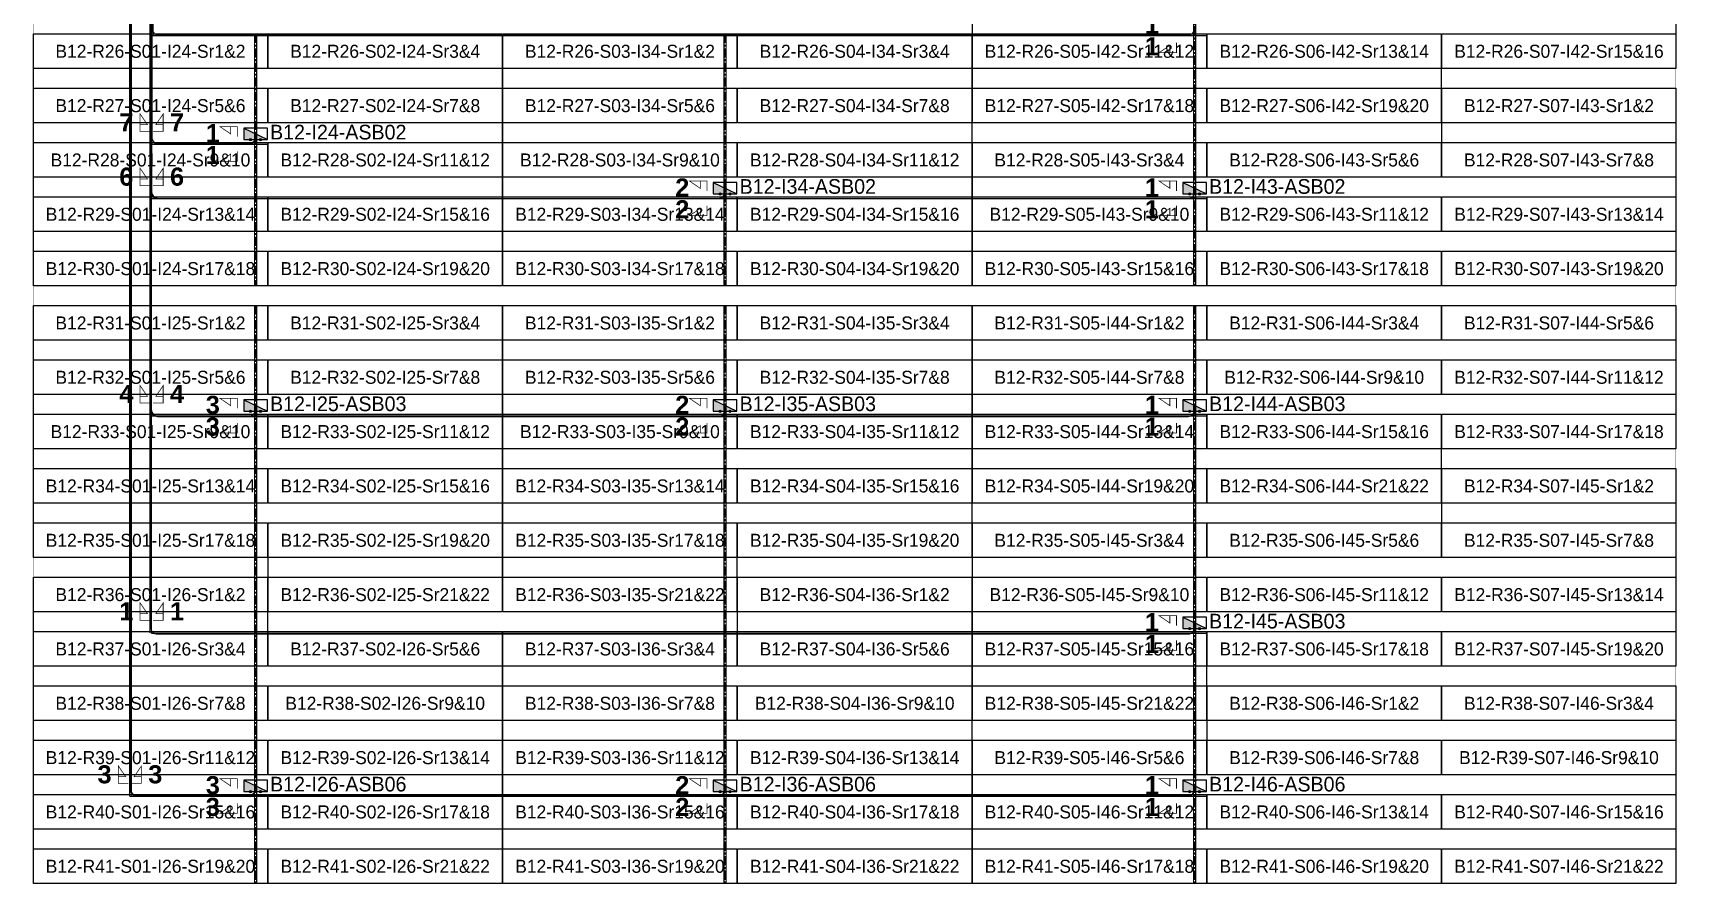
# Model space of a CAD drawing. Header units: metres. Extents: x 531759 to 532310, y 2674774 to 2675087.
# Drawn here: x 532082.9 to 532309.7, y 2674774.2 to 2674891.7 of the extents above; entities that cross this region are included whole.
import ezdxf
from ezdxf.enums import TextEntityAlignment as Align

# ---------------------------------------------------------------- set-up
doc = ezdxf.new("R2010")
doc.units = ezdxf.units.M
doc.header["$MEASUREMENT"] = 0
doc.linetypes.add('CENTER', pattern=[2, 1.25, -0.25, 0.25, -0.25])
doc.layers.add('Boundary-12.5 MW Block', color=6, linetype='Continuous', lineweight=9)
doc.layers.add('PILE', color=1, linetype='Continuous', lineweight=15)
for name, color, linetype in [('DC Trench BL-12', 40, 'Continuous'), ('E-Inverter Grouping', 2, 'Continuous'), ('Inverter Block-12', 7, 'Continuous'), ('LT Cable(AG) INV to LT Panel BL-12', 2, 'Continuous'), ('Messenger Wire Block-14 (Master Path)', 30, 'Continuous'), ('Messenger Wire Block-14 (MW Path)', 191, 'Continuous'), ('MMS Table Block-12', 8, 'Continuous'), ('Plan Line - DC BL-12', 40, 'Continuous'), ('Section Marking BL-12', 2, 'Continuous')]:
    doc.layers.add(name, color=color, linetype=linetype)
doc.styles.add('BoldTextStyle', font='arialbd.ttf')
doc.styles.get("Standard").update_dxf_attribs({"font": 'Adani Regular.ttf'})

# ---------------------------------------------------------------- blocks, each defined once
blk = doc.blocks.new('MMS Table (32.292 x 4.788)')
at = {"color": 0}
blk.add_lwpolyline([(0, -0.002), (0, 4.786), (32.292, 4.786), (32.292, -0.002)], close=True, dxfattribs=at)
at = {"color": 7}
blk.add_attdef('ID1', text='', height=1.8, dxfattribs=at).set_placement((16.146, 2.392), align=Align.MIDDLE_CENTER)
blk = doc.blocks.new('Inverter Block')
h = blk.add_hatch(color=0)
h.dxf.hatch_style = 1
h.paths.add_polyline_path([(-1.46, 2.27), (-1.46, 0.85), (1.46, 0.85)])
at = {"color": 0}
blk.add_lwpolyline([(1.46, 2.27), (-1.46, 2.27), (-1.46, 0.85), (1.46, 0.85)], close=True, dxfattribs=at)
blk.add_lwpolyline([(-1.46, 2.27), (1.46, 0.85)], dxfattribs=at)
at = {"layer": 'PILE'}
for centre in [(-0.61, 0.85), (0.61, 0.85)]:
    blk.add_circle(centre, 0.156, dxfattribs=at)
at = {"color": 7}
blk.add_attdef('ID', (-1.46, 3.01), '', height=1.8, dxfattribs=at)

msp = doc.modelspace()

# ---------------------------------------------------------------- linework, layer by layer
at = {"layer": 'Boundary-12.5 MW Block', "const_width": 0.05}
msp.add_lwpolyline([(531759.1, 2675079.08), (531856.27, 2675079.08), (531856.27, 2675086.58), (532309.66, 2675086.58), (532309.66, 2674774.29), (532083.02, 2674774.29), (532083.02, 2674916.79), (531759.1, 2674916.79)], close=True, dxfattribs=at)
at = {"layer": 'DC Trench BL-12', "color": 40, "const_width": 0.15}
for points in [[(532243.39, 2674906.58), (532243.09, 2674906.58), (532243.09, 2674856.79), (532243.39, 2674856.79)], [(532113.82, 2674891.58), (532113.52, 2674891.58), (532113.52, 2674856.79), (532113.82, 2674856.79)], [(532178.6, 2674891.58), (532178.3, 2674891.58), (532178.3, 2674856.79), (532178.6, 2674856.79)], [(532113.82, 2674854.08), (532113.52, 2674854.08), (532113.52, 2674774.29), (532113.82, 2674774.29)], [(532178.6, 2674854.08), (532178.3, 2674854.08), (532178.3, 2674774.29), (532178.6, 2674774.29)], [(532243.39, 2674854.08), (532243.09, 2674854.08), (532243.09, 2674774.29), (532243.39, 2674774.29)]]:
    msp.add_lwpolyline(points, close=True, dxfattribs=at)
at = {"layer": 'E-Inverter Grouping', "color": 3}
for points in [[(532309.66, 2674906.58), (532309.66, 2674886.79), (532277.27, 2674886.79), (532277.27, 2674879.29), (532212.58, 2674879.29), (532212.58, 2674899.08), (532244.98, 2674899.08), (532244.98, 2674906.58)], [(532147.7, 2674856.79), (532083.02, 2674856.79), (532083.02, 2674891.58), (532147.7, 2674891.58)], [(532212.48, 2674856.79), (532147.8, 2674856.79), (532147.8, 2674891.58), (532212.48, 2674891.58)], [(532309.66, 2674856.79), (532212.58, 2674856.79), (532212.58, 2674876.58), (532277.37, 2674876.58), (532277.37, 2674884.08), (532309.66, 2674884.08)]]:
    msp.add_lwpolyline(points, close=True, dxfattribs=at)
at = {"layer": 'E-Inverter Grouping'}
for points in [[(532147.7, 2674811.79), (532115.41, 2674811.79), (532115.41, 2674819.29), (532083.02, 2674819.29), (532083.02, 2674854.08), (532147.7, 2674854.08)], [(532212.48, 2674854.08), (532212.48, 2674819.29), (532180.09, 2674819.29), (532180.09, 2674811.79), (532147.8, 2674811.79), (532147.8, 2674854.08)], [(532309.66, 2674854.08), (532309.66, 2674834.29), (532277.27, 2674834.29), (532277.27, 2674826.79), (532212.58, 2674826.79), (532212.58, 2674854.08)], [(532212.58, 2674824.08), (532277.37, 2674824.08), (532277.37, 2674831.58), (532309.66, 2674831.58), (532309.66, 2674804.29), (532244.88, 2674804.29), (532244.88, 2674796.79), (532212.58, 2674796.79)], [(532115.31, 2674809.08), (532147.7, 2674809.08), (532147.7, 2674774.29), (532083.02, 2674774.29), (532083.02, 2674816.58), (532115.31, 2674816.58)], [(532212.48, 2674774.29), (532147.8, 2674774.29), (532147.8, 2674809.08), (532180.19, 2674809.08), (532180.19, 2674816.58), (532212.48, 2674816.58)], [(532309.66, 2674774.29), (532212.58, 2674774.29), (532212.58, 2674794.08), (532244.98, 2674794.08), (532244.98, 2674801.58), (532309.66, 2674801.58)]]:
    msp.add_lwpolyline(points, close=True, dxfattribs=at)
at = {"layer": 'LT Cable(AG) INV to LT Panel BL-12'}
for points in [[(532107.08, 2674975.12), (532106.87, 2674975.12, -0.105537), (532106.51, 2674975.2), (532105.32, 2674975.73, 0.091213), (532105, 2674975.81), (532103.21, 2674975.91, 0.014187), (532103.16, 2674975.91), (532097.2, 2674975.91, 0.414406), (532096.3, 2674975.01), (532096.32, 2674945.23, 0.021483), (532096.32, 2674945.15), (532096.37, 2674944.65, -0.021647), (532096.37, 2674944.58), (532096.37, 2674787.31, 0.414214), (532097.27, 2674786.41), (532242.34, 2674786.41, 0.414214), (532243.24, 2674787.31), (532243.24, 2674787.69)], [(532107.08, 2674975.1), (532106.87, 2674975.1, -0.105537), (532106.51, 2674975.17), (532105.32, 2674975.71, 0.091213), (532105, 2674975.78), (532103.21, 2674975.88, 0.014187), (532103.16, 2674975.89), (532097.22, 2674975.89, 0.414406), (532096.32, 2674974.99), (532096.34, 2674945.23, 0.021483), (532096.35, 2674945.15), (532096.39, 2674944.66, -0.021647), (532096.39, 2674944.58), (532096.39, 2674787.34, 0.414214), (532097.29, 2674786.44), (532177.55, 2674786.44, 0.414214), (532178.45, 2674787.34), (532178.45, 2674787.69)], [(532107.08, 2674975.07), (532106.87, 2674975.07, -0.105537), (532106.51, 2674975.15), (532105.32, 2674975.68, 0.091213), (532105, 2674975.76), (532103.21, 2674975.86, 0.014187), (532103.16, 2674975.86), (532097.25, 2674975.86, 0.414406), (532096.35, 2674974.96), (532096.37, 2674945.23, 0.021483), (532096.37, 2674945.16), (532096.42, 2674944.66, -0.021647), (532096.42, 2674944.58), (532096.42, 2674787.36, 0.414214), (532097.32, 2674786.46), (532112.77, 2674786.46, 0.414214), (532113.67, 2674787.36), (532113.67, 2674787.69)]]:
    msp.add_lwpolyline(points, format="xyb", dxfattribs=at)
at = {"layer": 'LT Cable(AG) INV to LT Panel BL-12', "color": 5}
for points in [[(532106.06, 2674974.77), (532104.01, 2674974.77, 0.051898), (532103.82, 2674974.76), (532103.26, 2674974.64, -0.051898), (532103.08, 2674974.62), (532099.89, 2674974.62, 0.414415), (532098.99, 2674973.72), (532099.01, 2674945.32, 0.083558), (532099.06, 2674945.03), (532099.16, 2674944.74, -0.083731), (532099.21, 2674944.44), (532099.21, 2674809.65, 0.414214), (532100.11, 2674808.75), (532242.34, 2674808.75, 0.414214), (532243.24, 2674809.65), (532243.24, 2674810.19)], [(532106.06, 2674974.75), (532104.01, 2674974.75, 0.051898), (532103.82, 2674974.73), (532103.27, 2674974.61, -0.051898), (532103.08, 2674974.59), (532099.91, 2674974.59, 0.414415), (532099.01, 2674973.69), (532099.03, 2674945.32, 0.083558), (532099.08, 2674945.03), (532099.18, 2674944.74, -0.083731), (532099.23, 2674944.45), (532099.23, 2674839.68, 0.414214), (532100.13, 2674838.78), (532242.34, 2674838.78, 0.414214), (532243.24, 2674839.68), (532243.24, 2674840.19)], [(532106.06, 2674974.72), (532104.01, 2674974.72, 0.051898), (532103.83, 2674974.71), (532103.27, 2674974.59, -0.051898), (532103.08, 2674974.57), (532099.94, 2674974.57, 0.414415), (532099.04, 2674973.67), (532099.06, 2674945.33, 0.083558), (532099.11, 2674945.03), (532099.21, 2674944.74, -0.083731), (532099.26, 2674944.45), (532099.26, 2674839.7, 0.414214), (532100.16, 2674838.8), (532177.55, 2674838.8, 0.414214), (532178.45, 2674839.7), (532178.45, 2674840.19)], [(532106.06, 2674974.7), (532104.01, 2674974.7, 0.051898), (532103.83, 2674974.68), (532103.27, 2674974.56, -0.051898), (532103.09, 2674974.54), (532099.96, 2674974.54, 0.414415), (532099.06, 2674973.64), (532099.08, 2674945.33, 0.083558), (532099.13, 2674945.04), (532099.23, 2674944.75, -0.083731), (532099.28, 2674944.45), (532099.28, 2674839.73, 0.414214), (532100.18, 2674838.83), (532112.77, 2674838.83, 0.414214), (532113.67, 2674839.73), (532113.67, 2674840.19)], [(532108.06, 2674974.67), (532104.02, 2674974.67, 0.051898), (532103.83, 2674974.66), (532103.28, 2674974.54, -0.051898), (532103.09, 2674974.52), (532099.99, 2674974.52, 0.414415), (532099.09, 2674973.62), (532099.11, 2674945.34, 0.083558), (532099.16, 2674945.04), (532099.26, 2674944.75, -0.083731), (532099.31, 2674944.46), (532099.31, 2674869.75, 0.414214), (532100.21, 2674868.85), (532242.34, 2674868.85, 0.414214), (532243.24, 2674869.75), (532243.24, 2674870.19)], [(532108.06, 2674974.65), (532104.02, 2674974.65, 0.051898), (532103.83, 2674974.63), (532103.28, 2674974.51, -0.051898), (532103.09, 2674974.49), (532100.01, 2674974.49, 0.414415), (532099.11, 2674973.59), (532099.13, 2674945.34, 0.083558), (532099.18, 2674945.05), (532099.28, 2674944.76, -0.083731), (532099.33, 2674944.46), (532099.33, 2674869.78, 0.414214), (532100.23, 2674868.88), (532177.55, 2674868.88, 0.414214), (532178.45, 2674869.78), (532178.45, 2674870.19)], [(532108.06, 2674974.62), (532104.02, 2674974.62, 0.051898), (532103.84, 2674974.61), (532103.28, 2674974.49, -0.051898), (532103.1, 2674974.47), (532100.04, 2674974.47, 0.414415), (532099.14, 2674973.57), (532099.16, 2674945.35, 0.083558), (532099.21, 2674945.05), (532099.31, 2674944.76, -0.083731), (532099.36, 2674944.47), (532099.36, 2674877.3, 0.414214), (532100.26, 2674876.4), (532112.77, 2674876.4, 0.414214), (532113.67, 2674877.3), (532113.67, 2674877.69)], [(532108.06, 2674974.6), (532104.02, 2674974.6, 0.051898), (532103.84, 2674974.58), (532103.28, 2674974.46, -0.051898), (532103.1, 2674974.44), (532100.06, 2674974.44, 0.414415), (532099.16, 2674973.54), (532099.18, 2674945.35, 0.083558), (532099.23, 2674945.06), (532099.33, 2674944.77, -0.083731), (532099.38, 2674944.47), (532099.38, 2674892.33, 0.414214), (532100.28, 2674891.43), (532242.34, 2674891.43, 0.414214), (532243.24, 2674892.33), (532243.24, 2674892.69)]]:
    msp.add_lwpolyline(points, format="xyb", dxfattribs=at)
at = {"layer": 'Messenger Wire Block-14 (Master Path)'}
for points in [[(532096.33, 2674786.38), (532096.33, 2674944.61)], [(532099.33, 2674808.88), (532099.33, 2674944.61)], [(532099.33, 2674891.38), (532244.88, 2674891.38)], [(532099.33, 2674876.38), (532115.31, 2674876.38)], [(532099.33, 2674868.88), (532244.88, 2674868.88)], [(532099.33, 2674838.88), (532244.88, 2674838.88)], [(532099.33, 2674808.88), (532244.88, 2674808.88)], [(532096.33, 2674786.38), (532244.88, 2674786.38)]]:
    msp.add_lwpolyline(points, dxfattribs=at)
at = {"layer": 'Messenger Wire Block-14 (MW Path)', "const_width": 0.1}
for points in [[(532096.58, 2674786.38), (532096.58, 2674944.61)], [(532099.08, 2674808.88), (532099.08, 2674944.61)], [(532099.58, 2674891.38), (532099.58, 2674944.61)], [(532099.33, 2674891.38), (532244.88, 2674891.38)], [(532099.33, 2674876.38), (532115.31, 2674876.38)], [(532099.33, 2674868.88), (532244.88, 2674868.88)], [(532099.33, 2674838.88), (532244.88, 2674838.88)], [(532099.33, 2674808.88), (532244.88, 2674808.88)], [(532096.33, 2674786.38), (532244.88, 2674786.38)]]:
    msp.add_lwpolyline(points, dxfattribs=at)
at = {"layer": 'Plan Line - DC BL-12', "color": 6, "linetype": 'CENTER'}
for points in [[(532243.24, 2674906.58), (532243.24, 2674856.79)], [(532113.67, 2674891.58), (532113.67, 2674856.79)], [(532178.45, 2674891.58), (532178.45, 2674856.79)], [(532113.67, 2674854.08), (532113.67, 2674774.29)], [(532178.45, 2674854.08), (532178.45, 2674774.29)], [(532243.24, 2674854.08), (532243.24, 2674774.29)]]:
    msp.add_lwpolyline(points, dxfattribs=at)
at = {"layer": 'Section Marking BL-12', "color": 94, "lineweight": 35, "true_color": 0x00a500, "const_width": 0.1}
for points in [[(532240.74, 2674890.38), (532240.74, 2674888.99), (532238.34, 2674888.99), (532239.82, 2674890), (532239.82, 2674888.99)], [(532099.13, 2674878.13), (532097.74, 2674878.13), (532097.74, 2674880.53), (532098.75, 2674879.05), (532097.74, 2674879.05)], [(532099.53, 2674878.13), (532100.92, 2674878.13), (532100.92, 2674880.53), (532099.91, 2674879.05), (532100.92, 2674879.05)], [(532111.17, 2674877.38), (532111.17, 2674878.77), (532108.77, 2674878.77), (532110.25, 2674877.76), (532110.25, 2674878.77)], [(532111.17, 2674875.38), (532111.17, 2674873.99), (532108.77, 2674873.99), (532110.25, 2674875), (532110.25, 2674873.99)], [(532099.13, 2674870.63), (532097.74, 2674870.63), (532097.74, 2674873.03), (532098.75, 2674871.55), (532097.74, 2674871.55)], [(532099.53, 2674870.63), (532100.92, 2674870.63), (532100.92, 2674873.03), (532099.91, 2674871.55), (532100.92, 2674871.55)], [(532175.95, 2674869.88), (532175.95, 2674871.27), (532173.55, 2674871.27), (532175.03, 2674870.26), (532175.03, 2674871.27)], [(532240.74, 2674869.88), (532240.74, 2674871.27), (532238.34, 2674871.27), (532239.82, 2674870.26), (532239.82, 2674871.27)], [(532175.95, 2674867.88), (532175.95, 2674866.49), (532173.55, 2674866.49), (532175.03, 2674867.5), (532175.03, 2674866.49)], [(532240.74, 2674867.88), (532240.74, 2674866.49), (532238.34, 2674866.49), (532239.82, 2674867.5), (532239.82, 2674866.49)], [(532099.13, 2674840.63), (532097.74, 2674840.63), (532097.74, 2674843.03), (532098.75, 2674841.55), (532097.74, 2674841.55)], [(532099.53, 2674840.63), (532100.92, 2674840.63), (532100.92, 2674843.03), (532099.91, 2674841.55), (532100.92, 2674841.55)], [(532111.17, 2674839.88), (532111.17, 2674841.27), (532108.77, 2674841.27), (532110.25, 2674840.26), (532110.25, 2674841.27)], [(532175.95, 2674839.88), (532175.95, 2674841.27), (532173.55, 2674841.27), (532175.03, 2674840.26), (532175.03, 2674841.27)], [(532240.74, 2674839.88), (532240.74, 2674841.27), (532238.34, 2674841.27), (532239.82, 2674840.26), (532239.82, 2674841.27)], [(532111.17, 2674837.88), (532111.17, 2674836.49), (532108.77, 2674836.49), (532110.25, 2674837.5), (532110.25, 2674836.49)], [(532175.95, 2674837.88), (532175.95, 2674836.49), (532173.55, 2674836.49), (532175.03, 2674837.5), (532175.03, 2674836.49)], [(532240.74, 2674837.88), (532240.74, 2674836.49), (532238.34, 2674836.49), (532239.82, 2674837.5), (532239.82, 2674836.49)], [(532099.13, 2674810.63), (532097.74, 2674810.63), (532097.74, 2674813.03), (532098.75, 2674811.55), (532097.74, 2674811.55)], [(532099.53, 2674810.63), (532100.92, 2674810.63), (532100.92, 2674813.03), (532099.91, 2674811.55), (532100.92, 2674811.55)], [(532240.74, 2674809.88), (532240.74, 2674811.27), (532238.34, 2674811.27), (532239.82, 2674810.26), (532239.82, 2674811.27)], [(532240.74, 2674807.88), (532240.74, 2674806.49), (532238.34, 2674806.49), (532239.82, 2674807.5), (532239.82, 2674806.49)], [(532096.13, 2674788.13), (532094.74, 2674788.13), (532094.74, 2674790.53), (532095.75, 2674789.05), (532094.74, 2674789.05)], [(532096.53, 2674788.13), (532097.92, 2674788.13), (532097.92, 2674790.53), (532096.91, 2674789.05), (532097.92, 2674789.05)], [(532111.17, 2674787.38), (532111.17, 2674788.77), (532108.77, 2674788.77), (532110.25, 2674787.76), (532110.25, 2674788.77)], [(532175.95, 2674787.38), (532175.95, 2674788.77), (532173.55, 2674788.77), (532175.03, 2674787.76), (532175.03, 2674788.77)], [(532240.74, 2674787.38), (532240.74, 2674788.77), (532238.34, 2674788.77), (532239.82, 2674787.76), (532239.82, 2674788.77)], [(532111.17, 2674785.38), (532111.17, 2674783.99), (532108.77, 2674783.99), (532110.25, 2674785), (532110.25, 2674783.99)], [(532175.95, 2674785.38), (532175.95, 2674783.99), (532173.55, 2674783.99), (532175.03, 2674785), (532175.03, 2674783.99)], [(532240.74, 2674785.38), (532240.74, 2674783.99), (532238.34, 2674783.99), (532239.82, 2674785), (532239.82, 2674783.99)]]:
    msp.add_lwpolyline(points, dxfattribs=at)

# ---------------------------------------------------------------- block references
at = {"layer": 'Inverter Block-12'}
ref = msp.add_blockref('Inverter Block', (532113.67, 2674876.03), dxfattribs=dict(at, xscale=1.124999999976148, yscale=1.124999999976148, zscale=1.124999999976148))
ref.add_attrib('ID', 'B12-I24-ASB02', (532115.67, 2674877.01), dxfattribs={"layer": '0', "color": 7, "height": 2.025})
ref = msp.add_blockref('Inverter Block', (532178.45, 2674868.53), dxfattribs=dict(at, xscale=1.124999999976148, yscale=1.124999999976148, zscale=1.124999999976148))
ref.add_attrib('ID', 'B12-I34-ASB02', (532180.46, 2674869.51), dxfattribs={"layer": '0', "color": 7, "height": 2.025})
ref = msp.add_blockref('Inverter Block', (532243.24, 2674868.53), dxfattribs=dict(at, xscale=1.124999999976148, yscale=1.124999999976148, zscale=1.124999999976148))
ref.add_attrib('ID', 'B12-I43-ASB02', (532245.24, 2674869.51), dxfattribs={"layer": '0', "color": 7, "height": 2.025})
ref = msp.add_blockref('Inverter Block', (532113.67, 2674838.53), dxfattribs=dict(at, xscale=1.124999999976148, yscale=1.124999999976148, zscale=1.124999999976148))
ref.add_attrib('ID', 'B12-I25-ASB03', (532115.67, 2674839.51), dxfattribs={"layer": '0', "color": 7, "height": 2.025})
ref = msp.add_blockref('Inverter Block', (532178.45, 2674838.53), dxfattribs=dict(at, xscale=1.124999999976148, yscale=1.124999999976148, zscale=1.124999999976148))
ref.add_attrib('ID', 'B12-I35-ASB03', (532180.46, 2674839.51), dxfattribs={"layer": '0', "color": 7, "height": 2.025})
ref = msp.add_blockref('Inverter Block', (532243.24, 2674838.53), dxfattribs=dict(at, xscale=1.124999999976148, yscale=1.124999999976148, zscale=1.124999999976148))
ref.add_attrib('ID', 'B12-I44-ASB03', (532245.24, 2674839.51), dxfattribs={"layer": '0', "color": 7, "height": 2.025})
ref = msp.add_blockref('Inverter Block', (532243.24, 2674808.53), dxfattribs=dict(at, xscale=1.124999999976148, yscale=1.124999999976148, zscale=1.124999999976148))
ref.add_attrib('ID', 'B12-I45-ASB03', (532245.24, 2674809.51), dxfattribs={"layer": '0', "color": 7, "height": 2.025})
ref = msp.add_blockref('Inverter Block', (532113.67, 2674786.03), dxfattribs=dict(at, xscale=1.124999999976148, yscale=1.124999999976148, zscale=1.124999999976148))
ref.add_attrib('ID', 'B12-I26-ASB06', (532115.67, 2674787.01), dxfattribs={"layer": '0', "color": 7, "height": 2.025})
ref = msp.add_blockref('Inverter Block', (532178.45, 2674786.03), dxfattribs=dict(at, xscale=1.124999999976148, yscale=1.124999999976148, zscale=1.124999999976148))
ref.add_attrib('ID', 'B12-I36-ASB06', (532180.46, 2674787.01), dxfattribs={"layer": '0', "color": 7, "height": 2.025})
ref = msp.add_blockref('Inverter Block', (532243.24, 2674786.03), dxfattribs=dict(at, xscale=1.124999999976148, yscale=1.124999999976148, zscale=1.124999999976148))
ref.add_attrib('ID', 'B12-I46-ASB06', (532245.24, 2674787.01), dxfattribs={"layer": '0', "color": 7, "height": 2.025})
at = {"layer": 'MMS Table Block-12'}
for p, values in [((532083.02, 2674886.79), {'ID1': 'B12-R26-S01-I24-Sr1&2'}), ((532115.41, 2674886.79), {'ID1': 'B12-R26-S02-I24-Sr3&4'}), ((532147.8, 2674886.79), {'ID1': 'B12-R26-S03-I34-Sr1&2'}), ((532180.19, 2674886.79), {'ID1': 'B12-R26-S04-I34-Sr3&4'}), ((532212.58, 2674886.79), {'ID1': 'B12-R26-S05-I42-Sr11&12'}), ((532244.98, 2674886.79), {'ID1': 'B12-R26-S06-I42-Sr13&14'}), ((532277.37, 2674886.79), {'ID1': 'B12-R26-S07-I42-Sr15&16'}), ((532083.02, 2674879.29), {'ID1': 'B12-R27-S01-I24-Sr5&6'}), ((532115.41, 2674879.29), {'ID1': 'B12-R27-S02-I24-Sr7&8'}), ((532147.8, 2674879.29), {'ID1': 'B12-R27-S03-I34-Sr5&6'}), ((532180.19, 2674879.29), {'ID1': 'B12-R27-S04-I34-Sr7&8'}), ((532212.58, 2674879.29), {'ID1': 'B12-R27-S05-I42-Sr17&18'}), ((532244.98, 2674879.29), {'ID1': 'B12-R27-S06-I42-Sr19&20'}), ((532277.37, 2674879.29), {'ID1': 'B12-R27-S07-I43-Sr1&2'}), ((532083.02, 2674871.79), {'ID1': 'B12-R28-S01-I24-Sr9&10'}), ((532115.41, 2674871.79), {'ID1': 'B12-R28-S02-I24-Sr11&12'}), ((532147.8, 2674871.79), {'ID1': 'B12-R28-S03-I34-Sr9&10'}), ((532180.19, 2674871.79), {'ID1': 'B12-R28-S04-I34-Sr11&12'}), ((532212.58, 2674871.79), {'ID1': 'B12-R28-S05-I43-Sr3&4'}), ((532244.98, 2674871.79), {'ID1': 'B12-R28-S06-I43-Sr5&6'}), ((532277.37, 2674871.79), {'ID1': 'B12-R28-S07-I43-Sr7&8'}), ((532083.02, 2674864.29), {'ID1': 'B12-R29-S01-I24-Sr13&14'}), ((532115.41, 2674864.29), {'ID1': 'B12-R29-S02-I24-Sr15&16'}), ((532147.8, 2674864.29), {'ID1': 'B12-R29-S03-I34-Sr13&14'}), ((532180.19, 2674864.29), {'ID1': 'B12-R29-S04-I34-Sr15&16'}), ((532212.58, 2674864.29), {'ID1': 'B12-R29-S05-I43-Sr9&10'}), ((532244.98, 2674864.29), {'ID1': 'B12-R29-S06-I43-Sr11&12'}), ((532277.37, 2674864.29), {'ID1': 'B12-R29-S07-I43-Sr13&14'}), ((532083.02, 2674856.79), {'ID1': 'B12-R30-S01-I24-Sr17&18'}), ((532115.41, 2674856.79), {'ID1': 'B12-R30-S02-I24-Sr19&20'}), ((532147.8, 2674856.79), {'ID1': 'B12-R30-S03-I34-Sr17&18'}), ((532180.19, 2674856.79), {'ID1': 'B12-R30-S04-I34-Sr19&20'}), ((532212.58, 2674856.79), {'ID1': 'B12-R30-S05-I43-Sr15&16'}), ((532244.98, 2674856.79), {'ID1': 'B12-R30-S06-I43-Sr17&18'}), ((532277.37, 2674856.79), {'ID1': 'B12-R30-S07-I43-Sr19&20'}), ((532083.02, 2674849.29), {'ID1': 'B12-R31-S01-I25-Sr1&2'}), ((532115.41, 2674849.29), {'ID1': 'B12-R31-S02-I25-Sr3&4'}), ((532147.8, 2674849.29), {'ID1': 'B12-R31-S03-I35-Sr1&2'}), ((532180.19, 2674849.29), {'ID1': 'B12-R31-S04-I35-Sr3&4'}), ((532212.58, 2674849.29), {'ID1': 'B12-R31-S05-I44-Sr1&2'}), ((532244.98, 2674849.29), {'ID1': 'B12-R31-S06-I44-Sr3&4'}), ((532277.37, 2674849.29), {'ID1': 'B12-R31-S07-I44-Sr5&6'}), ((532083.02, 2674841.79), {'ID1': 'B12-R32-S01-I25-Sr5&6'}), ((532115.41, 2674841.79), {'ID1': 'B12-R32-S02-I25-Sr7&8'}), ((532147.8, 2674841.79), {'ID1': 'B12-R32-S03-I35-Sr5&6'}), ((532180.19, 2674841.79), {'ID1': 'B12-R32-S04-I35-Sr7&8'}), ((532212.58, 2674841.79), {'ID1': 'B12-R32-S05-I44-Sr7&8'}), ((532244.98, 2674841.79), {'ID1': 'B12-R32-S06-I44-Sr9&10'}), ((532277.37, 2674841.79), {'ID1': 'B12-R32-S07-I44-Sr11&12'}), ((532083.02, 2674834.29), {'ID1': 'B12-R33-S01-I25-Sr9&10'}), ((532115.41, 2674834.29), {'ID1': 'B12-R33-S02-I25-Sr11&12'}), ((532147.8, 2674834.29), {'ID1': 'B12-R33-S03-I35-Sr9&10'}), ((532180.19, 2674834.29), {'ID1': 'B12-R33-S04-I35-Sr11&12'}), ((532212.58, 2674834.29), {'ID1': 'B12-R33-S05-I44-Sr13&14'}), ((532244.98, 2674834.29), {'ID1': 'B12-R33-S06-I44-Sr15&16'}), ((532277.37, 2674834.29), {'ID1': 'B12-R33-S07-I44-Sr17&18'}), ((532083.02, 2674826.79), {'ID1': 'B12-R34-S01-I25-Sr13&14'}), ((532115.41, 2674826.79), {'ID1': 'B12-R34-S02-I25-Sr15&16'}), ((532147.8, 2674826.79), {'ID1': 'B12-R34-S03-I35-Sr13&14'}), ((532180.19, 2674826.79), {'ID1': 'B12-R34-S04-I35-Sr15&16'}), ((532212.58, 2674826.79), {'ID1': 'B12-R34-S05-I44-Sr19&20'}), ((532244.98, 2674826.79), {'ID1': 'B12-R34-S06-I44-Sr21&22'}), ((532277.37, 2674826.79), {'ID1': 'B12-R34-S07-I45-Sr1&2'}), ((532083.02, 2674819.29), {'ID1': 'B12-R35-S01-I25-Sr17&18'}), ((532115.41, 2674819.29), {'ID1': 'B12-R35-S02-I25-Sr19&20'}), ((532147.8, 2674819.29), {'ID1': 'B12-R35-S03-I35-Sr17&18'}), ((532180.19, 2674819.29), {'ID1': 'B12-R35-S04-I35-Sr19&20'}), ((532212.58, 2674819.29), {'ID1': 'B12-R35-S05-I45-Sr3&4'}), ((532244.98, 2674819.29), {'ID1': 'B12-R35-S06-I45-Sr5&6'}), ((532277.37, 2674819.29), {'ID1': 'B12-R35-S07-I45-Sr7&8'}), ((532083.02, 2674811.79), {'ID1': 'B12-R36-S01-I26-Sr1&2'}), ((532115.41, 2674811.79), {'ID1': 'B12-R36-S02-I25-Sr21&22'}), ((532147.8, 2674811.79), {'ID1': 'B12-R36-S03-I35-Sr21&22'}), ((532180.19, 2674811.79), {'ID1': 'B12-R36-S04-I36-Sr1&2'}), ((532212.58, 2674811.79), {'ID1': 'B12-R36-S05-I45-Sr9&10'}), ((532244.98, 2674811.79), {'ID1': 'B12-R36-S06-I45-Sr11&12'}), ((532277.37, 2674811.79), {'ID1': 'B12-R36-S07-I45-Sr13&14'}), ((532083.02, 2674804.29), {'ID1': 'B12-R37-S01-I26-Sr3&4'}), ((532115.41, 2674804.29), {'ID1': 'B12-R37-S02-I26-Sr5&6'}), ((532147.8, 2674804.29), {'ID1': 'B12-R37-S03-I36-Sr3&4'}), ((532180.19, 2674804.29), {'ID1': 'B12-R37-S04-I36-Sr5&6'}), ((532212.58, 2674804.29), {'ID1': 'B12-R37-S05-I45-Sr15&16'}), ((532244.98, 2674804.29), {'ID1': 'B12-R37-S06-I45-Sr17&18'}), ((532277.37, 2674804.29), {'ID1': 'B12-R37-S07-I45-Sr19&20'}), ((532083.02, 2674796.79), {'ID1': 'B12-R38-S01-I26-Sr7&8'}), ((532115.41, 2674796.79), {'ID1': 'B12-R38-S02-I26-Sr9&10'}), ((532147.8, 2674796.79), {'ID1': 'B12-R38-S03-I36-Sr7&8'}), ((532180.19, 2674796.79), {'ID1': 'B12-R38-S04-I36-Sr9&10'}), ((532212.58, 2674796.79), {'ID1': 'B12-R38-S05-I45-Sr21&22'}), ((532244.98, 2674796.79), {'ID1': 'B12-R38-S06-I46-Sr1&2'}), ((532277.37, 2674796.79), {'ID1': 'B12-R38-S07-I46-Sr3&4'}), ((532083.02, 2674789.29), {'ID1': 'B12-R39-S01-I26-Sr11&12'}), ((532115.41, 2674789.29), {'ID1': 'B12-R39-S02-I26-Sr13&14'}), ((532147.8, 2674789.29), {'ID1': 'B12-R39-S03-I36-Sr11&12'}), ((532180.19, 2674789.29), {'ID1': 'B12-R39-S04-I36-Sr13&14'}), ((532212.58, 2674789.29), {'ID1': 'B12-R39-S05-I46-Sr5&6'}), ((532244.98, 2674789.29), {'ID1': 'B12-R39-S06-I46-Sr7&8'}), ((532277.37, 2674789.29), {'ID1': 'B12-R39-S07-I46-Sr9&10'}), ((532083.02, 2674781.79), {'ID1': 'B12-R40-S01-I26-Sr15&16'}), ((532115.41, 2674781.79), {'ID1': 'B12-R40-S02-I26-Sr17&18'}), ((532147.8, 2674781.79), {'ID1': 'B12-R40-S03-I36-Sr15&16'}), ((532180.19, 2674781.79), {'ID1': 'B12-R40-S04-I36-Sr17&18'}), ((532212.58, 2674781.79), {'ID1': 'B12-R40-S05-I46-Sr11&12'}), ((532244.98, 2674781.79), {'ID1': 'B12-R40-S06-I46-Sr13&14'}), ((532277.37, 2674781.79), {'ID1': 'B12-R40-S07-I46-Sr15&16'}), ((532083.02, 2674774.29), {'ID1': 'B12-R41-S01-I26-Sr19&20'}), ((532115.41, 2674774.29), {'ID1': 'B12-R41-S02-I26-Sr21&22'}), ((532147.8, 2674774.29), {'ID1': 'B12-R41-S03-I36-Sr19&20'}), ((532180.19, 2674774.29), {'ID1': 'B12-R41-S04-I36-Sr21&22'}), ((532212.58, 2674774.29), {'ID1': 'B12-R41-S05-I46-Sr17&18'}), ((532244.98, 2674774.29), {'ID1': 'B12-R41-S06-I46-Sr19&20'}), ((532277.37, 2674774.29), {'ID1': 'B12-R41-S07-I46-Sr21&22'})]:
    msp.add_blockref('MMS Table (32.292 x 4.788)', p, dxfattribs=at).add_auto_attribs(values)

# ---------------------------------------------------------------- texts
at = {"layer": 'Section Marking BL-12', "color": 94, "true_color": 0x00a500, "style": 'BoldTextStyle'}
for s, p in [('1', (532237.34, 2674892.88)), ('1', (532237.34, 2674889.88)), ('7', (532095.83, 2674879.38)), ('7', (532102.83, 2674879.38)), ('1', (532107.77, 2674877.88)), ('1', (532107.77, 2674874.88)), ('6', (532095.83, 2674871.88)), ('6', (532102.83, 2674871.88)), ('2', (532172.55, 2674870.38)), ('1', (532237.34, 2674870.38)), ('2', (532172.55, 2674867.38)), ('1', (532237.34, 2674867.38)), ('4', (532095.83, 2674841.88)), ('4', (532102.83, 2674841.88)), ('3', (532107.77, 2674840.38)), ('2', (532172.55, 2674840.38)), ('1', (532237.34, 2674840.38)), ('3', (532107.77, 2674837.38)), ('2', (532172.55, 2674837.38)), ('1', (532237.34, 2674837.38)), ('1', (532095.83, 2674811.88)), ('1', (532102.83, 2674811.88)), ('1', (532237.34, 2674810.38)), ('1', (532237.34, 2674807.38)), ('3', (532092.83, 2674789.38)), ('3', (532099.83, 2674789.38)), ('3', (532107.77, 2674787.88)), ('2', (532172.55, 2674787.88)), ('1', (532237.34, 2674787.88)), ('3', (532107.77, 2674784.88)), ('2', (532172.55, 2674784.88)), ('1', (532237.34, 2674784.88))]:
    msp.add_text(s, height=2.5, dxfattribs=at).set_placement(p, align=Align.MIDDLE_CENTER)

doc.saveas('drawing.dxf')
